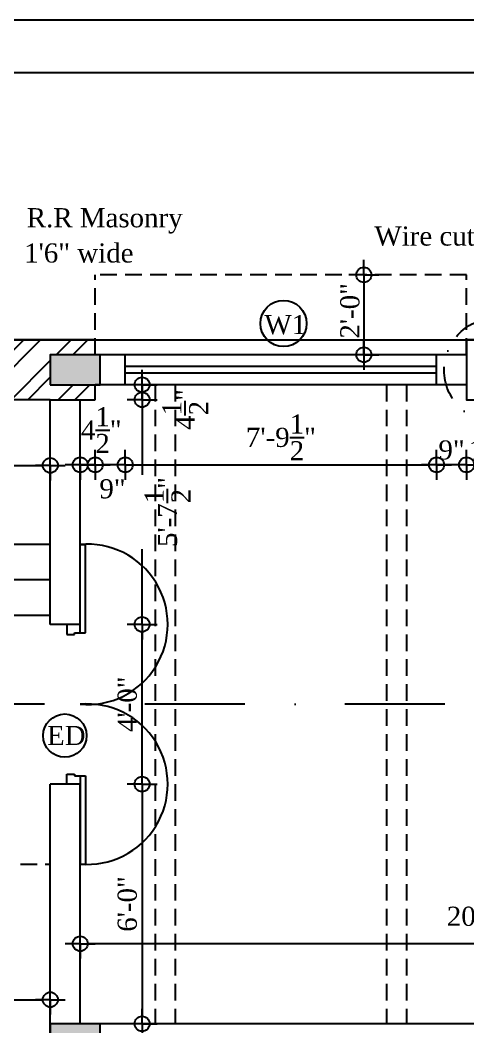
# Model space of a CAD drawing. Extents: x 13301 to 18078, y -1439 to 1911.
# Drawn here: x 14266.4 to 14400.8, y 551.4 to 853.8 of the extents above; entities that cross this region are included whole.
import ezdxf
from ezdxf.enums import TextEntityAlignment as Align

# ---------------------------------------------------------------- set-up
doc = ezdxf.new("R2010")
doc.units = 0
doc.header["$LTSCALE"] = 20
doc.header["$MEASUREMENT"] = 0
doc.header["$PDMODE"] = 34
doc.header["$PDSIZE"] = 5
doc.linetypes.add('DASHDOT', pattern=[1, 0.5, -0.25, 0, -0.25])
doc.linetypes.add('HIDDEN', pattern=[0.375, 0.25, -0.125])
doc.layers.get('0').update_dxf_attribs({"linetype": 'CONTINUOUS'})
doc.layers.get('Defpoints').update_dxf_attribs({"linetype": 'CONTINUOUS'})
for name, color, linetype in [('border', 230, 'CONTINUOUS'), ('column', 31, 'CONTINUOUS'), ('DETTEXT', 7, 'CONTINUOUS'), ('DIMLINE', 254, 'CONTINUOUS'), ('DOOR', 1, 'CONTINUOUS'), ('door text', 2, 'CONTINUOUS'), ('HATCH', 252, 'CONTINUOUS'), ('Roof lilne', 31, 'CONTINUOUS'), ('Secline', 13, 'CONTINUOUS'), ('Stone', 8, 'CONTINUOUS'), ('wall', 13, 'CONTINUOUS'), ('window', 4, 'CONTINUOUS'), ('window sill', 5, 'CONTINUOUS'), ('WINTEXT', 2, 'CONTINUOUS'), ('WOOD', 7, 'CONTINUOUS')]:
    doc.layers.add(name, color=color, linetype=linetype)
doc.layers.add('correct', color=230, linetype='CONTINUOUS', plot=False)
doc.styles.add('STYLE1', font='TIMES.TTF', dxfattribs={"width": 0.75, "oblique": 25})
doc.styles.add('style3', font='TIMES.TTF')
doc.styles.add('style5', font='TIMES.TTF')
doc.dimstyles.new('arch61', dxfattribs={"dimscale": 0, "dimtxt": 5.75, "dimasz": 2.25, "dimexe": 0.18, "dimexo": 0.0625, "dimgap": 1.5, "dimtad": 1, "dimzin": 3, "dimdsep": 46, "dimlunit": 4, "dimtxsty": 'style3', "dimblk": 'BLK', "dimcen": 0, "dimse1": 1, "dimse2": 1, "dimclrd": 256, "dimclrt": 3, "dimazin": 0, "dimtfac": 1, "dimtix": 1, "dimtmove": 2, "dimatfit": 3, "dimldrblk": 'NONE', "dimfxl": 0, "dimtolj": 1, "dimtzin": 0, "dimlwd": -1, "dimarcsym": 0})

# ---------------------------------------------------------------- blocks, each defined once
blk = doc.blocks.new('A$C3B4262AC')
at = {"layer": 'DOOR'}
for p, q in [((0, 4), (0, 0)), ((2.5, 4), (0, 4)), ((2.5, 2.25), (2.5, 4)), ((0, 0), (3, 0)), ((3, 2.25), (2.5, 2.25)), ((3, 0), (3, 2.25))]:
    blk.add_line(p, q, dxfattribs=at)
blk = doc.blocks.new('A$C240D2A6D')
at = {"color": 0}
blk.add_line((0.97, 2.5), (0.97, 2.5), dxfattribs=at)
at = {"layer": 'DOOR'}
for p, q in [((0, 45.5), (0, 72)), ((0, 72), (1.55, 72)), ((1.55, 45.5), (1.55, 72)), ((0, 45.5), (1.55, 45.5)), ((0, 2.5), (1.55, 2.5)), ((0, 2.5), (0, -24)), ((1.55, 2.5), (1.55, -24)), ((0, -24), (1.55, -24))]:
    blk.add_line(p, q, dxfattribs=at)
for centre in [(2.15, 48), (2.15, 0)]:
    blk.add_arc(centre, 24.1, 264.8724, 95.1276, dxfattribs=at)
at = {"yscale": 1.000001437762421, "rotation": 270}
for p, xscale, zscale in [((-4, 48), 1.000001437762421, 1.000001437762421), ((-4, 0), -1.000001437762421, 1.000001437762382)]:
    blk.add_blockref('A$C3B4262AC', p, dxfattribs=dict(at, xscale=xscale, zscale=zscale))
blk = doc.blocks.new('BLK')
for q in [(0, 2), (-2, 0), (0, -2), (2, 0)]:
    blk.add_line((0, 0), q)
blk.add_circle((0, 0), 1)
blk = doc.blocks.new('*D88')
at = {"layer": 'Defpoints', "color": 0, "transparency": 16777216}
for p in [(14284.45, 739.79), (14288.95, 739.79), (14284.45, 720.22)]:
    blk.add_point(p, dxfattribs=at)
at = {"layer": 'DIMLINE', "transparency": 16777216}
for p, q in [((14282.2, 720.22), (14279.95, 720.22)), ((14288.95, 720.22), (14284.45, 720.22)), ((14291.2, 720.22), (14293.45, 720.22))]:
    blk.add_line(p, q, dxfattribs=at)
at = {"layer": 'DIMLINE', "transparency": 16777216, "xscale": 2.25, "yscale": 2.25, "zscale": 2.25}
blk.add_blockref('BLK', (14284.45, 720.22), dxfattribs=at)
at = {"layer": 'DIMLINE', "transparency": 16777216, "xscale": 2.25, "yscale": 2.25, "zscale": 2.25, "rotation": 180}
blk.add_blockref('BLK', (14288.95, 720.22), dxfattribs=at)
at = {"layer": 'DIMLINE', "color": 3, "transparency": 16777216, "insert": (14290.74, 730.67), "char_height": 5.75, "attachment_point": 5, "style": 'style3'}
blk.add_mtext('\\A1;4{\\H1.000000x;\\S1/2;}"', dxfattribs=at)
blk = doc.blocks.new('_None')
blk = doc.blocks.new('*D89')
at = {"layer": 'Defpoints', "color": 0, "transparency": 16777216}
for p in [(14288.95, 744.29), (14297.95, 744.29), (14288.95, 720.22)]:
    blk.add_point(p, dxfattribs=at)
at = {"layer": 'DIMLINE', "transparency": 16777216}
blk.add_line((14295.7, 720.22), (14291.2, 720.22), dxfattribs=at)
at = {"layer": 'DIMLINE', "transparency": 16777216, "xscale": 2.25, "yscale": 2.25, "zscale": 2.25, "rotation": 180}
blk.add_blockref('BLK', (14288.95, 720.22), dxfattribs=at)
at = {"layer": 'DIMLINE', "transparency": 16777216, "xscale": 2.25, "yscale": 2.25, "zscale": 2.25}
blk.add_blockref('BLK', (14297.95, 720.22), dxfattribs=at)
at = {"layer": 'DIMLINE', "color": 3, "transparency": 16777216, "insert": (14294.12, 712.99), "char_height": 5.75, "attachment_point": 5, "style": 'style3'}
blk.add_mtext('\\A1;9"', dxfattribs=at)
blk = doc.blocks.new('*D90')
at = {"layer": 'Defpoints', "color": 0, "transparency": 16777216}
for p in [(14297.95, 744.29), (14391.45, 744.29), (14391.45, 720.22)]:
    blk.add_point(p, dxfattribs=at)
at = {"layer": 'DIMLINE', "transparency": 16777216}
blk.add_line((14300.2, 720.22), (14389.2, 720.22), dxfattribs=at)
at = {"layer": 'DIMLINE', "transparency": 16777216, "xscale": 2.25, "yscale": 2.25, "zscale": 2.25, "rotation": 180}
blk.add_blockref('BLK', (14297.95, 720.22), dxfattribs=at)
at = {"layer": 'DIMLINE', "transparency": 16777216, "xscale": 2.25, "yscale": 2.25, "zscale": 2.25}
blk.add_blockref('BLK', (14391.45, 720.22), dxfattribs=at)
at = {"layer": 'DIMLINE', "color": 3, "transparency": 16777216, "insert": (14344.7, 728.48), "char_height": 5.75, "attachment_point": 5, "style": 'style3'}
blk.add_mtext('\\A1;7\'-9{\\H1.000000x;\\S1/2;}"', dxfattribs=at)
blk = doc.blocks.new('*D91')
at = {"layer": 'Defpoints', "color": 0, "transparency": 16777216}
for p in [(14391.45, 744.29), (14400.45, 744.29), (14391.45, 720.22)]:
    blk.add_point(p, dxfattribs=at)
at = {"layer": 'DIMLINE', "transparency": 16777216}
for p, q in [((14389.2, 720.22), (14386.95, 720.22)), ((14400.45, 720.22), (14391.45, 720.22)), ((14402.7, 720.22), (14404.95, 720.22))]:
    blk.add_line(p, q, dxfattribs=at)
at = {"layer": 'DIMLINE', "transparency": 16777216, "xscale": 2.25, "yscale": 2.25, "zscale": 2.25}
blk.add_blockref('BLK', (14391.45, 720.22), dxfattribs=at)
at = {"layer": 'DIMLINE', "transparency": 16777216, "xscale": 2.25, "yscale": 2.25, "zscale": 2.25, "rotation": 180}
blk.add_blockref('BLK', (14400.45, 720.22), dxfattribs=at)
at = {"layer": 'DIMLINE', "color": 3, "transparency": 16777216, "insert": (14395.95, 724.65), "char_height": 5.75, "attachment_point": 5, "style": 'style3'}
blk.add_mtext('\\A1;9"', dxfattribs=at)
blk = doc.blocks.new('*D92')
at = {"layer": 'Defpoints', "color": 0, "transparency": 16777216}
for p in [(14400.45, 739.79), (14418.45, 739.79), (14400.45, 720.22)]:
    blk.add_point(p, dxfattribs=at)
at = {"layer": 'DIMLINE', "transparency": 16777216}
blk.add_line((14416.2, 720.22), (14402.7, 720.22), dxfattribs=at)
at = {"layer": 'DIMLINE', "transparency": 16777216, "xscale": 2.25, "yscale": 2.25, "zscale": 2.25, "rotation": 180}
blk.add_blockref('BLK', (14400.45, 720.22), dxfattribs=at)
at = {"layer": 'DIMLINE', "transparency": 16777216, "xscale": 2.25, "yscale": 2.25, "zscale": 2.25}
blk.add_blockref('BLK', (14418.45, 720.22), dxfattribs=at)
at = {"layer": 'DIMLINE', "color": 3, "transparency": 16777216, "insert": (14409.45, 724.65), "char_height": 5.75, "attachment_point": 5, "style": 'style3'}
blk.add_mtext('\\A1;1\'-6"', dxfattribs=at)
blk = doc.blocks.new('*D113')
at = {"layer": 'Defpoints', "color": 0, "transparency": 16777216}
for p in [(14284.45, 576.36), (14284.45, 552.29), (14529.95, 552.29)]:
    blk.add_point(p, dxfattribs=at)
at = {"layer": 'DIMLINE', "transparency": 16777216}
blk.add_line((14527.7, 576.36), (14286.7, 576.36), dxfattribs=at)
at = {"layer": 'DIMLINE', "transparency": 16777216, "xscale": 2.25, "yscale": 2.25, "zscale": 2.25, "rotation": 180}
blk.add_blockref('BLK', (14284.45, 576.36), dxfattribs=at)
at = {"layer": 'DIMLINE', "transparency": 16777216, "xscale": 2.25, "yscale": 2.25, "zscale": 2.25}
blk.add_blockref('BLK', (14529.95, 576.36), dxfattribs=at)
at = {"layer": 'DIMLINE', "color": 3, "transparency": 16777216, "insert": (14407.2, 584.6), "char_height": 5.75, "attachment_point": 5, "style": 'style3'}
blk.add_mtext('\\A1;20\'-5{\\H1.000000x;\\S1/2;}"', dxfattribs=at)
blk = doc.blocks.new('*D114')
at = {"layer": 'Defpoints', "color": 0, "transparency": 16777216}
for p in [(14284.45, 624.29), (14290.45, 552.29), (14303, 552.29)]:
    blk.add_point(p, dxfattribs=at)
at = {"layer": 'DIMLINE', "transparency": 16777216}
blk.add_line((14303, 622.04), (14303, 554.54), dxfattribs=at)
at = {"layer": 'DIMLINE', "transparency": 16777216, "xscale": 2.25, "yscale": 2.25, "zscale": 2.25}
for p, rotation in [((14303, 624.29), 90), ((14303, 552.29), 270)]:
    blk.add_blockref('BLK', p, dxfattribs=dict(at, rotation=rotation))
at = {"layer": 'DIMLINE', "color": 3, "transparency": 16777216, "insert": (14298.58, 588.29), "char_height": 5.75, "attachment_point": 5, "rotation": 90, "style": 'style3'}
blk.add_mtext('\\A1;6\'-0"', dxfattribs=at)
blk = doc.blocks.new('*D115')
at = {"layer": 'Defpoints', "color": 0, "transparency": 16777216}
for p in [(14278.1, 672.29), (14303, 672.29), (14278.1, 624.29)]:
    blk.add_point(p, dxfattribs=at)
at = {"layer": 'DIMLINE', "transparency": 16777216}
blk.add_line((14303, 626.54), (14303, 670.04), dxfattribs=at)
at = {"layer": 'DIMLINE', "transparency": 16777216, "xscale": 2.25, "yscale": 2.25, "zscale": 2.25}
for p, rotation in [((14303, 672.29), 90), ((14303, 624.29), 270)]:
    blk.add_blockref('BLK', p, dxfattribs=dict(at, rotation=rotation))
at = {"layer": 'DIMLINE', "color": 3, "transparency": 16777216, "insert": (14298.58, 648.29), "char_height": 5.75, "attachment_point": 5, "rotation": 90, "style": 'style3'}
blk.add_mtext('\\A1;4\'-0"', dxfattribs=at)
blk = doc.blocks.new('*D126')
at = {"layer": 'Defpoints', "color": 0, "transparency": 16777216}
for p in [(14206.45, 573.14), (14275.45, 573.14), (14275.45, 559.54)]:
    blk.add_point(p, dxfattribs=at)
at = {"layer": 'DIMLINE', "transparency": 16777216}
blk.add_line((14208.7, 559.54), (14273.2, 559.54), dxfattribs=at)
at = {"layer": 'DIMLINE', "transparency": 16777216, "xscale": 2.25, "yscale": 2.25, "zscale": 2.25, "rotation": 180}
blk.add_blockref('BLK', (14206.45, 559.54), dxfattribs=at)
at = {"layer": 'DIMLINE', "transparency": 16777216, "xscale": 2.25, "yscale": 2.25, "zscale": 2.25}
blk.add_blockref('BLK', (14275.45, 559.54), dxfattribs=at)
at = {"layer": 'DIMLINE', "color": 3, "transparency": 16777216, "insert": (14240.95, 563.97), "char_height": 5.75, "attachment_point": 5, "style": 'style3'}
blk.add_mtext('\\A1;5\'-9"', dxfattribs=at)
blk = doc.blocks.new('*D207')
at = {"layer": 'Defpoints', "color": 0}
for p in [(14236.45, 739.79), (14275.45, 739.79), (14275.45, 720.06)]:
    blk.add_point(p, dxfattribs=at)
at = {"layer": 'DIMLINE'}
blk.add_line((14238.7, 720.06), (14273.2, 720.06), dxfattribs=at)
at = {"layer": 'DIMLINE', "xscale": 2.25, "yscale": 2.25, "zscale": 2.25, "rotation": 180}
blk.add_blockref('BLK', (14236.45, 720.06), dxfattribs=at)
at = {"layer": 'DIMLINE', "xscale": 2.25, "yscale": 2.25, "zscale": 2.25}
blk.add_blockref('BLK', (14275.45, 720.06), dxfattribs=at)
at = {"layer": 'DIMLINE', "color": 3, "insert": (14255.95, 724.49), "char_height": 5.75, "attachment_point": 5, "style": 'style3'}
blk.add_mtext('\\A1;3\'-3"', dxfattribs=at)
blk = doc.blocks.new('*D209')
at = {"layer": 'Defpoints', "color": 0}
for p in [(14284.45, 739.79), (14303, 739.79), (14284.45, 672.29)]:
    blk.add_point(p, dxfattribs=at)
at = {"layer": 'DIMLINE'}
for p, q in [((14303, 737.54), (14303, 717.22)), ((14303, 674.54), (14303, 694.86))]:
    blk.add_line(p, q, dxfattribs=at)
at = {"layer": 'DIMLINE', "xscale": 2.25, "yscale": 2.25, "zscale": 2.25}
for p, rotation in [((14303, 739.79), 90), ((14303, 672.29), 270)]:
    blk.add_blockref('BLK', p, dxfattribs=dict(at, rotation=rotation))
at = {"layer": 'DIMLINE', "color": 3, "insert": (14310.65, 706.04), "char_height": 5.75, "attachment_point": 5, "rotation": 90, "style": 'style3'}
blk.add_mtext('\\A1;5\'-7{\\H1.000000x;\\S1/2;}"', dxfattribs=at)
blk = doc.blocks.new('*D210')
at = {"layer": 'Defpoints', "color": 0}
for p in [(14288.95, 744.29), (14303, 744.29), (14288.95, 739.79)]:
    blk.add_point(p, dxfattribs=at)
at = {"layer": 'DIMLINE'}
for p, q in [((14303, 746.54), (14303, 748.79)), ((14303, 739.79), (14303, 744.29)), ((14303, 737.54), (14303, 735.29))]:
    blk.add_line(p, q, dxfattribs=at)
at = {"layer": 'DIMLINE', "xscale": 2.25, "yscale": 2.25, "zscale": 2.25}
for p, rotation in [((14303, 744.29), 270), ((14303, 739.79), 90)]:
    blk.add_blockref('BLK', p, dxfattribs=dict(at, rotation=rotation))
at = {"layer": 'DIMLINE', "color": 3, "insert": (14315.97, 736.85), "char_height": 5.75, "attachment_point": 5, "rotation": 90, "style": 'style3'}
blk.add_mtext('\\A1;4{\\H1.000000x;\\S1/2;}"', dxfattribs=at)
blk = doc.blocks.new('*D238')
at = {"layer": 'Defpoints', "color": 0}
for p in [(14361.06, 777.29), (14361.06, 753.29), (14369.6, 753.29)]:
    blk.add_point(p, dxfattribs=at)
at = {"layer": 'DIMLINE'}
for p, q in [((14369.6, 779.54), (14369.6, 781.79)), ((14369.6, 777.29), (14369.6, 753.29)), ((14369.6, 751.04), (14369.6, 748.79))]:
    blk.add_line(p, q, dxfattribs=at)
at = {"layer": 'DIMLINE', "xscale": 2.25, "yscale": 2.25, "zscale": 2.25}
for p, rotation in [((14369.6, 777.29), 270), ((14369.6, 753.29), 90)]:
    blk.add_blockref('BLK', p, dxfattribs=dict(at, rotation=rotation))
at = {"layer": 'DIMLINE', "color": 3, "insert": (14365.43, 766.49), "char_height": 5.75, "attachment_point": 5, "rotation": 90, "style": 'style3'}
blk.add_mtext('\\A1;2\'-0"', dxfattribs=at)

msp = doc.modelspace()

# ---------------------------------------------------------------- hatches: boundary and pattern name
at = {"layer": 'HATCH'}
for points in [[(14290.45, 744.29), (14290.45, 753.29), (14275.45, 753.29), (14275.45, 744.29)], [(14290.45, 552.29), (14284.45, 552.29), (14275.45, 552.29), (14275.45, 543.29), (14290.45, 543.29)]]:
    msp.add_hatch(color=8, dxfattribs=at).paths.add_polyline_path(points)
at = {"layer": 'Stone', "ltscale": 5}
h = msp.add_hatch(dxfattribs=at)
h.set_pattern_fill('STEEL', color=256, scale=80, style=0)
h.set_pattern_definition([(45, (0, 47.558), (-7.071068, 7.071068), []), (45, (0, 52.558), (-7.071068, 7.071068), [])])
h.paths.add_polyline_path([(14288.95, 744.29), (14275.45, 744.29), (14275.45, 753.29), (14288.95, 753.29), (14288.95, 757.79), (14236.45, 757.79), (14236.45, 739.79), (14288.95, 739.79)])

# ---------------------------------------------------------------- linework, layer by layer
for p, q in [((14245.45, 757.79), (14677.45, 757.79)), ((14275.45, 696.29), (14231.45, 696.29)), ((14275.45, 685.624), (14231.45, 685.624)), ((14275.45, 674.957), (14231.45, 674.957))]:
    msp.add_line(p, q)
at = {"linetype": 'HIDDEN'}
msp.add_line((14206.45, 600.29), (14275.45, 600.29), dxfattribs=at)
at = {"layer": 'border'}
msp.add_line((14786.854, 837.963), (13794.405, 837.963), dxfattribs=at)
at = {"layer": 'column'}
for points in [[(14275.45, 744.29), (14290.45, 744.29), (14290.45, 753.29), (14275.45, 753.29)], [(14275.45, 543.29), (14290.45, 543.29), (14290.45, 552.29), (14275.45, 552.29)]]:
    msp.add_lwpolyline(points, close=True, dxfattribs=at)
at = {"layer": 'correct', "color": 3}
msp.add_lwpolyline([(13794.405, -339.116), (14786.854, -339.116), (14786.854, 853.823), (13794.405, 853.823)], close=True, dxfattribs=at)
at = {"layer": 'DETTEXT', "linetype": 'DASHDOT'}
msp.add_circle((14409.387, 748.688), 15.683, dxfattribs=at)
at = {"layer": 'door text', "color": 7}
msp.add_circle((14279.807, 638.857), 6.51, dxfattribs=at)
at = {"layer": 'Roof lilne', "linetype": 'HIDDEN'}
for p, q in [((14400.45, 777.29), (14288.95, 777.29)), ((14288.95, 753.29), (14288.95, 777.29)), ((14400.45, 753.29), (14400.45, 777.29))]:
    msp.add_line(p, q, dxfattribs=at)
at = {"layer": 'Secline', "linetype": 'DASHDOT', "ltscale": 3}
msp.add_line((14754.534, 648.29), (13901.384, 648.29), dxfattribs=at)
at = {"layer": 'wall'}
for p, q in [((14288.95, 757.79), (14236.45, 757.79)), ((14288.95, 753.29), (14288.95, 757.79)), ((14297.95, 753.29), (14288.95, 753.29)), ((14297.95, 744.29), (14297.95, 753.29)), ((14400.45, 753.29), (14391.45, 753.29)), ((14391.45, 744.29), (14391.45, 753.29)), ((14297.95, 744.29), (14288.95, 744.29)), ((14288.95, 739.79), (14288.95, 744.29)), ((14400.45, 744.29), (14391.45, 744.29)), ((14275.45, 739.79), (14236.45, 739.79)), ((14275.45, 672.29), (14275.45, 739.79)), ((14275.45, 739.79), (14288.95, 739.79)), ((14284.45, 672.29), (14284.45, 739.79)), ((14284.45, 672.29), (14275.45, 672.29)), ((14275.45, 543.29), (14275.45, 624.29)), ((14284.45, 624.29), (14275.45, 624.29)), ((14284.45, 552.29), (14284.45, 624.29)), ((14529.95, 552.29), (14284.45, 552.29))]:
    msp.add_line(p, q, dxfattribs=at)
msp.add_lwpolyline([(14418.45, 757.79), (14400.45, 757.79), (14400.45, 739.79), (14418.45, 739.79)], close=True, dxfattribs=at)
at = {"layer": 'window'}
for p, q in [((14391.45, 749.79), (14297.95, 749.79)), ((14391.45, 747.79), (14297.95, 747.79))]:
    msp.add_line(p, q, dxfattribs=at)
at = {"layer": 'window sill'}
for p, q in [((14391.45, 753.29), (14297.95, 753.29)), ((14391.45, 744.29), (14297.95, 744.29))]:
    msp.add_line(p, q, dxfattribs=at)
at = {"layer": 'WINTEXT', "color": 0}
msp.add_circle((14345.475, 762.698), 6.927, dxfattribs=at)
at = {"layer": 'WOOD', "color": 8, "linetype": 'HIDDEN'}
for p, q in [((14306.95, 744.29), (14306.95, 552.29)), ((14312.95, 744.29), (14312.95, 552.29)), ((14376.45, 744.29), (14376.45, 552.29)), ((14382.45, 744.29), (14382.45, 552.29))]:
    msp.add_line(p, q, dxfattribs=at)

# ---------------------------------------------------------------- block references
at = {"layer": 'DOOR'}
msp.add_blockref('A$C240D2A6D', (14284.45, 624.29), dxfattribs=at)

# ---------------------------------------------------------------- texts
at = {"layer": 'DETTEXT', "style": 'style5'}
for s, p in [('R.R Masonry', (14268.38, 791.586)), (' 1\'6" wide', (14265.416, 780.993))]:
    msp.add_text(s, height=5.75, dxfattribs=at).set_placement(p)
msp.add_text('Wire cut bricks', height=5.75, dxfattribs=at).set_placement((14399.537, 786.084), align=Align.CENTER)
at = {"layer": 'door text', "style": 'style5'}
msp.add_text('ED', height=5.75, dxfattribs=at).set_placement((14274.453, 636.035))
at = {"layer": 'WINTEXT', "color": 2, "style": 'STYLE1'}
msp.add_text('W1', height=5.7487, rotation=0.08576, dxfattribs=at).set_placement((14339.746, 759.473))

# ---------------------------------------------------------------- dimensions: what is measured, and where the dimension line sits
at = {"layer": 'DIMLINE'}
for base, p1, p2, picture, middle in [((14369.601, 753.29), (14361.063, 777.29), (14361.063, 753.29), '*D238', (14365.426, 766.487)), ((14303.002, 744.29), (14288.95, 739.79), (14288.95, 744.29), '*D210', (14315.966, 736.85)), ((14303.002, 739.79), (14284.45, 672.29), (14284.45, 739.79), '*D209', (14310.651, 706.04))]:
    dim = msp.add_linear_dim(base=base, p1=p1, p2=p2, angle=90, dimstyle='arch61', override={"dimscale": 1, "dimfxl": 0.25}, dxfattribs=at)
    dim.commit()
    dim.dimension.update_dxf_attribs({"geometry": picture, "text_midpoint": middle, "dimtype": 160})
for base, p1, p2, picture, middle in [((14288.95, 720.222), (14297.95, 744.29), (14288.95, 744.29), '*D89', (14294.123, 712.994)), ((14284.45, 720.222), (14288.95, 739.79), (14284.45, 739.79), '*D88', (14290.739, 730.671))]:
    dim = msp.add_linear_dim(base=base, p1=p1, p2=p2, dimstyle='arch61', override={"dimscale": 1}, dxfattribs=at)
    dim.commit()
    dim.dimension.update_dxf_attribs({"geometry": picture, "text_midpoint": middle, "dimtype": 160})
for base, p1, p2, override, picture, middle in [((14391.45, 720.222), (14297.95, 744.29), (14391.45, 744.29), {"dimscale": 1}, '*D90', (14344.7, 728.476)), ((14391.45, 720.222), (14400.45, 744.29), (14391.45, 744.29), {"dimscale": 1}, '*D91', (14395.95, 724.655)), ((14275.45, 720.065), (14236.45, 739.79), (14275.45, 739.79), {"dimscale": 1, "dimfxl": 0.25}, '*D207', (14255.95, 724.49)), ((14400.45, 720.222), (14418.45, 739.79), (14400.45, 739.79), {"dimscale": 1}, '*D92', (14409.45, 724.647)), ((14284.45, 576.359), (14529.95, 552.29), (14284.45, 552.29), {"dimscale": 1}, '*D113', (14407.2, 584.605)), ((14275.45, 559.542), (14206.45, 573.138), (14275.45, 573.138), {"dimscale": 1, "dimfxl": 0.25}, '*D126', (14240.95, 563.975))]:
    dim = msp.add_linear_dim(base=base, p1=p1, p2=p2, dimstyle='arch61', override=override, dxfattribs=at)
    dim.commit()
    dim.dimension.update_dxf_attribs({"geometry": picture, "text_midpoint": middle})
for base, p1, p2, picture, middle in [((14303.002, 672.29), (14278.097, 624.29), (14278.097, 672.29), '*D115', (14298.577, 648.29)), ((14303.002, 552.29), (14284.45, 624.29), (14290.45, 552.29), '*D114', (14298.577, 588.29))]:
    dim = msp.add_linear_dim(base=base, p1=p1, p2=p2, angle=90, dimstyle='arch61', override={"dimscale": 1}, dxfattribs=at)
    dim.commit()
    dim.dimension.update_dxf_attribs({"geometry": picture, "text_midpoint": middle})

doc.saveas('drawing.dxf')
